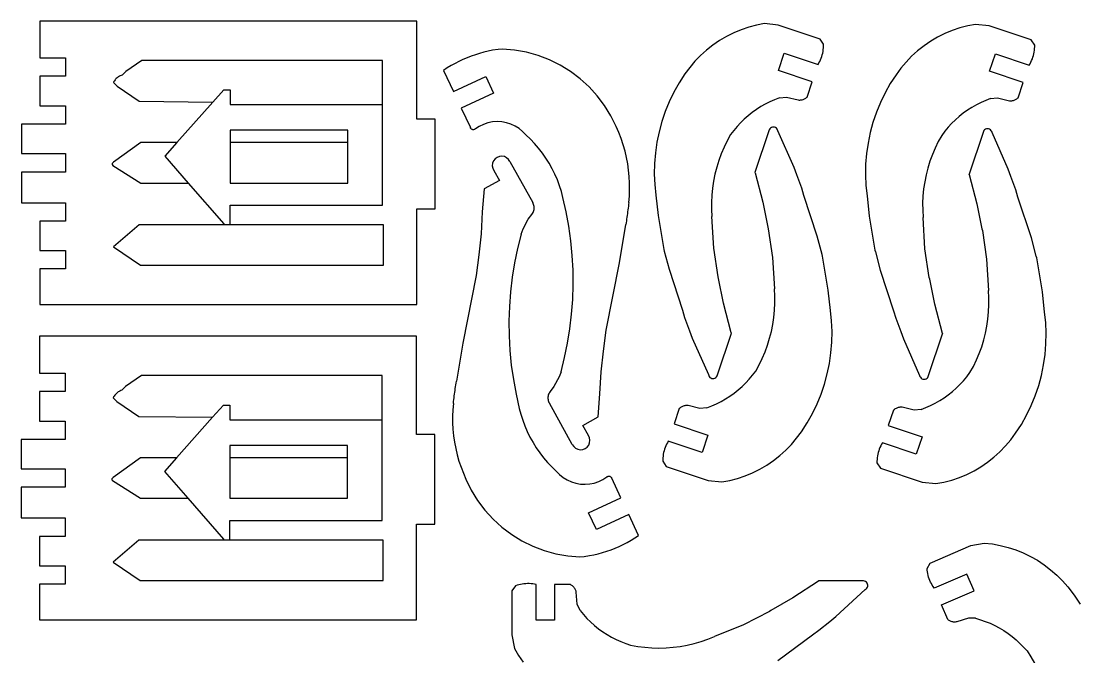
# Model space of a CAD drawing. Extents: x -3998 to 3998, y -3549 to 3549.
# Drawn here: x 1024 to 1882, y 3031 to 3549 of the extents above; entities that cross this region are included whole.
import ezdxf

# ---------------------------------------------------------------- set-up
doc = ezdxf.new("R2010")
doc.units = 0
doc.header["$MEASUREMENT"] = 0
doc.layers.get('0').update_dxf_attribs({"linetype": 'CONTINUOUS'})

msp = doc.modelspace()

# ---------------------------------------------------------------- linework, layer by layer
for p, q in [((1039.36, 3548.82), (1039.36, 3518.82)), ((1346.36, 3548.82), (1039.36, 3548.82)), ((1346.36, 3468.82), (1346.36, 3548.82)), ((1623.2, 3545.46), (1616.85, 3543.78)), ((1629.66, 3546.7), (1623.2, 3545.46)), ((1640.77, 3545.48), (1629.66, 3546.7)), ((1674.89, 3534), (1640.77, 3545.48)), ((1801.63, 3546.1), (1795.18, 3544.86)), ((1812.74, 3544.88), (1801.63, 3546.1)), ((1604.56, 3539.16), (1598.68, 3536.23)), ((1610.63, 3541.68), (1604.56, 3539.16)), ((1616.85, 3543.78), (1610.63, 3541.68)), ((1776.53, 3538.56), (1770.65, 3535.63)), ((1782.6, 3541.08), (1776.53, 3538.56)), ((1788.82, 3543.18), (1782.6, 3541.08)), ((1795.18, 3544.86), (1788.82, 3543.18)), ((1846.86, 3533.4), (1812.74, 3544.88)), ((1587.58, 3529.21), (1582.41, 3525.16)), ((1593.01, 3532.91), (1587.58, 3529.21)), ((1598.68, 3536.23), (1593.01, 3532.91)), ((1677.72, 3529.88), (1674.89, 3534)), ((1677.67, 3527), (1677.73, 3528.44)), ((1677.73, 3528.44), (1677.72, 3529.88)), ((1759.55, 3528.61), (1754.38, 3524.56)), ((1764.98, 3532.31), (1759.55, 3528.61)), ((1770.65, 3535.63), (1764.98, 3532.31)), ((1849.69, 3529.28), (1846.86, 3533.4)), ((1849.7, 3527.84), (1849.69, 3529.28)), ((1390.74, 3520.22), (1387.37, 3518.9)), ((1394.15, 3521.41), (1390.74, 3520.22)), ((1397.61, 3522.49), (1394.15, 3521.41)), ((1401.09, 3523.45), (1397.61, 3522.49)), ((1404.61, 3524.29), (1401.09, 3523.45)), ((1408.16, 3525), (1404.61, 3524.29)), ((1412.57, 3525.65), (1408.16, 3525)), ((1416.11, 3525.93), (1412.57, 3525.65)), ((1425.94, 3525.14), (1416.11, 3525.93)), ((1435.65, 3523.43), (1425.94, 3525.14)), ((1445.16, 3520.81), (1435.65, 3523.43)), ((1454.38, 3517.31), (1445.16, 3520.81)), ((1577.53, 3520.76), (1572.96, 3516.04)), ((1582.41, 3525.16), (1577.53, 3520.76)), ((1640.98, 3508.48), (1645.76, 3522.7)), ((1645.76, 3522.7), (1673.25, 3513.45)), ((1675.82, 3518.59), (1676.3, 3519.95)), ((1676.3, 3519.95), (1676.71, 3521.33)), ((1676.71, 3521.33), (1677.05, 3522.73)), ((1677.05, 3522.73), (1677.33, 3524.14)), ((1677.33, 3524.14), (1677.53, 3525.57)), ((1677.53, 3525.57), (1677.67, 3527)), ((1749.5, 3520.16), (1744.93, 3515.44)), ((1754.38, 3524.56), (1749.5, 3520.16)), ((1812.95, 3507.88), (1817.73, 3522.1)), ((1817.73, 3522.1), (1845.22, 3512.85)), ((1847.79, 3517.99), (1848.27, 3519.35)), ((1848.27, 3519.35), (1848.68, 3520.73)), ((1848.68, 3520.73), (1849.02, 3522.13)), ((1849.02, 3522.13), (1849.3, 3523.54)), ((1849.3, 3523.54), (1849.5, 3524.97)), ((1849.5, 3524.97), (1849.64, 3526.4)), ((1849.64, 3526.4), (1849.7, 3527.84)), ((1039.36, 3518.82), (1060.36, 3518.82)), ((1060.36, 3518.82), (1060.36, 3503.82)), ((1122.36, 3516.82), (1109.36, 3507.82)), ((1318.36, 3516.82), (1122.36, 3516.82)), ((1318.36, 3480.82), (1318.36, 3516.82)), ((1374.39, 3512.51), (1371.29, 3510.64)), ((1377.55, 3514.28), (1374.39, 3512.51)), ((1380.77, 3515.93), (1377.55, 3514.28)), ((1384.04, 3517.48), (1380.77, 3515.93)), ((1387.37, 3518.9), (1384.04, 3517.48)), ((1463.24, 3512.96), (1454.38, 3517.31)), ((1471.64, 3507.8), (1463.24, 3512.96)), ((1568.71, 3511.02), (1564.82, 3505.73)), ((1572.96, 3516.04), (1568.71, 3511.02)), ((1673.25, 3513.45), (1673.98, 3514.68)), ((1673.98, 3514.68), (1674.66, 3515.96)), ((1674.66, 3515.96), (1675.27, 3517.26)), ((1675.27, 3517.26), (1675.82, 3518.59)), ((1744.93, 3515.44), (1740.69, 3510.42)), ((1845.22, 3512.85), (1845.96, 3514.08)), ((1845.96, 3514.08), (1846.63, 3515.36)), ((1846.63, 3515.36), (1847.24, 3516.66)), ((1847.24, 3516.66), (1847.79, 3517.99)), ((1060.36, 3503.82), (1039.36, 3503.82)), ((1039.36, 3503.82), (1039.36, 3479.82)), ((1102.27, 3502.51), (1101.69, 3501.97)), ((1102.88, 3503), (1102.27, 3502.51)), ((1103.53, 3503.45), (1102.88, 3503)), ((1104.2, 3503.86), (1103.53, 3503.45)), ((1104.9, 3504.23), (1104.2, 3503.86)), ((1105.62, 3504.54), (1104.9, 3504.23)), ((1106.36, 3504.82), (1105.62, 3504.54)), ((1109.36, 3507.82), (1106.36, 3504.82)), ((1371.29, 3510.64), (1368.26, 3508.66)), ((1368.26, 3508.66), (1376.33, 3491.43)), ((1376.33, 3491.43), (1402.6, 3503.7)), ((1402.6, 3503.7), (1408.95, 3490.11)), ((1479.53, 3501.87), (1471.64, 3507.8)), ((1564.82, 3505.73), (1560.11, 3498.45)), ((1668.46, 3499.23), (1640.98, 3508.48)), ((1736.79, 3505.13), (1732.08, 3497.86)), ((1740.69, 3510.42), (1736.79, 3505.13)), ((1840.44, 3498.63), (1812.95, 3507.88)), ((1099.74, 3499.51), (1099.36, 3498.82)), ((1099.36, 3498.82), (1102.36, 3495.82)), ((1100.16, 3500.17), (1099.74, 3499.51)), ((1100.63, 3500.8), (1100.16, 3500.17)), ((1101.14, 3501.41), (1100.63, 3500.8)), ((1101.69, 3501.97), (1101.14, 3501.41)), ((1102.36, 3495.82), (1120.26, 3483.62)), ((1486.82, 3495.23), (1479.53, 3501.87)), ((1493.45, 3487.93), (1486.82, 3495.23)), ((1560.11, 3498.45), (1555.86, 3490.91)), ((1664.32, 3486.91), (1668.46, 3499.23)), ((1732.08, 3497.86), (1727.83, 3490.31)), ((1836.29, 3486.31), (1840.44, 3498.63)), ((1180.25, 3482.82), (1189.12, 3492.82)), ((1189.12, 3492.82), (1194.36, 3492.82)), ((1194.36, 3492.82), (1194.36, 3480.82)), ((1408.95, 3490.11), (1382.67, 3477.84)), ((1499.38, 3480.04), (1493.45, 3487.93)), ((1555.86, 3490.91), (1552.08, 3483.11)), ((1641.83, 3486.25), (1637.89, 3484.75)), ((1641.83, 3486.25), (1647.45, 3486.83)), ((1647.45, 3486.83), (1657.14, 3484.52)), ((1661, 3484.91), (1661.61, 3485.14)), ((1661.61, 3485.14), (1662.2, 3485.41)), ((1662.2, 3485.41), (1662.77, 3485.72)), ((1662.77, 3485.72), (1663.31, 3486.08)), ((1663.31, 3486.08), (1663.83, 3486.48)), ((1663.83, 3486.48), (1664.32, 3486.91)), ((1727.83, 3490.31), (1724.06, 3482.51)), ((1813.8, 3485.65), (1809.86, 3484.15)), ((1813.8, 3485.65), (1819.42, 3486.23)), ((1819.42, 3486.23), (1829.11, 3483.93)), ((1834.17, 3484.81), (1834.74, 3485.12)), ((1834.74, 3485.12), (1835.29, 3485.48)), ((1835.29, 3485.48), (1835.8, 3485.88)), ((1835.8, 3485.88), (1836.29, 3486.31)), ((1039.36, 3479.82), (1060.36, 3479.82)), ((1060.36, 3479.82), (1060.36, 3464.82)), ((1120.26, 3483.62), (1180.25, 3482.82)), ((1180.25, 3482.82), (1150.97, 3449.82)), ((1194.36, 3480.82), (1318.36, 3480.82)), ((1318.36, 3398.82), (1318.36, 3480.82)), ((1382.67, 3477.84), (1390.05, 3462)), ((1504.53, 3471.64), (1499.38, 3480.04)), ((1552.08, 3483.11), (1548.8, 3475.1)), ((1623.03, 3476.8), (1619.6, 3474.35)), ((1626.59, 3479.07), (1623.03, 3476.8)), ((1630.26, 3481.15), (1626.59, 3479.07)), ((1634.03, 3483.05), (1630.26, 3481.15)), ((1637.89, 3484.75), (1634.03, 3483.05)), ((1657.14, 3484.52), (1657.79, 3484.47)), ((1657.79, 3484.47), (1658.44, 3484.46)), ((1658.44, 3484.46), (1659.09, 3484.5)), ((1659.09, 3484.5), (1659.74, 3484.59)), ((1659.74, 3484.59), (1660.37, 3484.72)), ((1660.37, 3484.72), (1661, 3484.91)), ((1724.06, 3482.51), (1720.77, 3474.5)), ((1798.56, 3478.47), (1795, 3476.2)), ((1802.23, 3480.55), (1798.56, 3478.47)), ((1806, 3482.45), (1802.23, 3480.55)), ((1809.86, 3484.15), (1806, 3482.45)), ((1829.11, 3483.93), (1829.76, 3483.87)), ((1829.76, 3483.87), (1830.41, 3483.86)), ((1830.41, 3483.86), (1831.06, 3483.9)), ((1831.06, 3483.9), (1831.71, 3483.99)), ((1831.71, 3483.99), (1832.34, 3484.13)), ((1832.34, 3484.13), (1832.97, 3484.31)), ((1832.97, 3484.31), (1833.58, 3484.54)), ((1833.58, 3484.54), (1834.17, 3484.81)), ((1361.36, 3468.82), (1346.36, 3468.82)), ((1361.36, 3395.82), (1361.36, 3468.82)), ((1508.88, 3462.78), (1504.53, 3471.64)), ((1548.8, 3475.1), (1546.01, 3466.89)), ((1613.12, 3468.94), (1610.1, 3465.99)), ((1616.29, 3471.73), (1613.12, 3468.94)), ((1619.6, 3474.35), (1616.29, 3471.73)), ((1720.77, 3474.5), (1717.98, 3466.3)), ((1785.09, 3468.34), (1782.07, 3465.4)), ((1788.26, 3471.13), (1785.09, 3468.34)), ((1791.57, 3473.75), (1788.26, 3471.13)), ((1795, 3476.2), (1791.57, 3473.75)), ((1060.36, 3464.82), (1024.36, 3464.82)), ((1024.36, 3464.82), (1024.36, 3440.82)), ((1194.36, 3459.82), (1194.36, 3449.82)), ((1290.36, 3459.82), (1194.36, 3459.82)), ((1290.36, 3449.82), (1290.36, 3459.82)), ((1390.21, 3461.61), (1390.05, 3462)), ((1390.43, 3461.26), (1390.21, 3461.61)), ((1390.71, 3460.95), (1390.43, 3461.26)), ((1391.03, 3460.69), (1390.71, 3460.95)), ((1391.39, 3460.49), (1391.03, 3460.69)), ((1391.79, 3460.35), (1391.39, 3460.49)), ((1392.2, 3460.27), (1391.79, 3460.35)), ((1392.61, 3460.27), (1392.2, 3460.27)), ((1393.02, 3460.34), (1392.61, 3460.27)), ((1393.42, 3460.48), (1393.02, 3460.34)), ((1393.78, 3460.68), (1393.42, 3460.48)), ((1394.11, 3460.93), (1393.78, 3460.68)), ((1397.3, 3462.99), (1394.11, 3460.93)), ((1400.72, 3464.64), (1397.3, 3462.99)), ((1404.33, 3465.85), (1400.72, 3464.64)), ((1408.05, 3466.59), (1404.33, 3465.85)), ((1411.84, 3466.87), (1408.05, 3466.59)), ((1415.64, 3466.67), (1411.84, 3466.87)), ((1419.37, 3466), (1415.64, 3466.67)), ((1423, 3464.86), (1419.37, 3466)), ((1426.46, 3463.29), (1423, 3464.86)), ((1429.69, 3461.29), (1426.46, 3463.29)), ((1432.65, 3458.91), (1429.69, 3461.29)), ((1511, 3457.94), (1508.88, 3462.78)), ((1546.01, 3466.89), (1543.73, 3458.54)), ((1604.53, 3459.66), (1602, 3456.29)), ((1607.24, 3462.9), (1604.53, 3459.66)), ((1610.1, 3465.99), (1607.24, 3462.9)), ((1633.18, 3459.34), (1621.77, 3425.46)), ((1633.43, 3460.17), (1633.18, 3459.34)), ((1633.88, 3460.92), (1633.43, 3460.17)), ((1634.48, 3461.54), (1633.88, 3460.92)), ((1635.21, 3462.01), (1634.48, 3461.54)), ((1636.03, 3462.3), (1635.21, 3462.01)), ((1636.89, 3462.39), (1636.03, 3462.3)), ((1637.76, 3462.27), (1636.89, 3462.39)), ((1638.57, 3461.96), (1637.76, 3462.27)), ((1639.29, 3461.48), (1638.57, 3461.96)), ((1639.87, 3460.83), (1639.29, 3461.48)), ((1640.29, 3460.07), (1639.87, 3460.83)), ((1640.53, 3459.24), (1640.29, 3460.07)), ((1653.72, 3429.47), (1640.53, 3459.24)), ((1717.98, 3466.3), (1715.7, 3457.94)), ((1779.21, 3462.3), (1776.5, 3459.06)), ((1782.07, 3465.4), (1779.21, 3462.3)), ((1808.33, 3459.58), (1807.88, 3458.83)), ((1808.93, 3460.2), (1808.33, 3459.58)), ((1809.66, 3460.67), (1808.93, 3460.2)), ((1810.48, 3460.96), (1809.66, 3460.67)), ((1811.34, 3461.05), (1810.48, 3460.96)), ((1812.21, 3460.93), (1811.34, 3461.05)), ((1813.02, 3460.63), (1812.21, 3460.93)), ((1813.74, 3460.14), (1813.02, 3460.63)), ((1814.32, 3459.5), (1813.74, 3460.14)), ((1814.74, 3458.74), (1814.32, 3459.5)), ((1435.29, 3456.17), (1432.65, 3458.91)), ((1438.93, 3452.71), (1435.29, 3456.17)), ((1442.39, 3449.07), (1438.93, 3452.71)), ((1512.91, 3453), (1511, 3457.94)), ((1514.58, 3447.99), (1512.91, 3453)), ((1543.73, 3458.54), (1541.98, 3450.05)), ((1599.2, 3451.2), (1596.67, 3445.98)), ((1602, 3456.29), (1599.2, 3451.2)), ((1715.7, 3457.94), (1713.95, 3449.45)), ((1773.97, 3455.69), (1771.18, 3450.6)), ((1776.5, 3459.06), (1773.97, 3455.69)), ((1807.63, 3458), (1796.22, 3424.12)), ((1807.88, 3458.83), (1807.63, 3458)), ((1814.98, 3457.9), (1814.74, 3458.74)), ((1828.17, 3428.14), (1814.98, 3457.9)), ((1121.7, 3449.82), (1099.36, 3433.82)), ((1150.97, 3449.82), (1121.7, 3449.82)), ((1150.97, 3449.82), (1141.18, 3438.78)), ((1194.36, 3449.82), (1194.36, 3416.82)), ((1290.36, 3449.82), (1194.36, 3449.82)), ((1290.36, 3416.82), (1290.36, 3449.82)), ((1445.66, 3445.25), (1442.39, 3449.07)), ((1448.74, 3441.28), (1445.66, 3445.25)), ((1516.03, 3442.9), (1514.58, 3447.99)), ((1517.25, 3437.75), (1516.03, 3442.9)), ((1541.98, 3450.05), (1540.75, 3441.48)), ((1596.67, 3445.98), (1594.41, 3440.64)), ((1713.95, 3449.45), (1712.72, 3440.88)), ((1768.65, 3445.38), (1766.38, 3440.04)), ((1771.18, 3450.6), (1768.65, 3445.38)), ((1024.36, 3440.82), (1060.36, 3440.82)), ((1060.36, 3440.82), (1060.36, 3425.82)), ((1099.36, 3433.82), (1098.36, 3432.82)), ((1141.18, 3438.78), (1160.27, 3416.82)), ((1408.88, 3434.92), (1408.12, 3433.02)), ((1410.13, 3436.55), (1408.88, 3434.92)), ((1411.77, 3437.78), (1410.13, 3436.55)), ((1413.68, 3438.52), (1411.77, 3437.78)), ((1415.72, 3438.72), (1413.68, 3438.52)), ((1417.74, 3438.36), (1415.72, 3438.72)), ((1419.58, 3437.47), (1417.74, 3438.36)), ((1421.12, 3436.12), (1419.58, 3437.47)), ((1422.24, 3434.4), (1421.12, 3436.12)), ((1422.24, 3434.4), (1440.84, 3400.9)), ((1451.61, 3437.16), (1448.74, 3441.28)), ((1454.27, 3432.9), (1451.61, 3437.16)), ((1518.23, 3432.56), (1517.25, 3437.75)), ((1540.75, 3441.48), (1540.05, 3432.84)), ((1592.42, 3435.19), (1590.71, 3429.65)), ((1594.41, 3440.64), (1592.42, 3435.19)), ((1712.72, 3440.88), (1712.02, 3432.24)), ((1764.4, 3434.6), (1762.69, 3429.05)), ((1766.38, 3440.04), (1764.4, 3434.6)), ((1024.36, 3425.82), (1024.36, 3400.82)), ((1060.36, 3425.82), (1024.36, 3425.82)), ((1098.36, 3432.82), (1098.36, 3431.82)), ((1098.36, 3431.82), (1098.81, 3431.23)), ((1098.81, 3431.23), (1121.7, 3416.82)), ((1408.12, 3433.02), (1407.89, 3430.98)), ((1407.89, 3430.98), (1408.23, 3428.96)), ((1408.23, 3428.96), (1409.09, 3427.1)), ((1409.09, 3427.1), (1413.67, 3418.94)), ((1456.71, 3428.51), (1454.27, 3432.9)), ((1458.93, 3424), (1456.71, 3428.51)), ((1518.97, 3427.32), (1518.23, 3432.56)), ((1519.48, 3422.06), (1518.97, 3427.32)), ((1540.05, 3432.84), (1539.89, 3424.18)), ((1590.71, 3429.65), (1589.29, 3424.03)), ((1621.98, 3425.18), (1621.77, 3425.46)), ((1621.98, 3425.18), (1628.22, 3401.13)), ((1655.92, 3423.46), (1653.72, 3429.47)), ((1712.02, 3432.24), (1711.86, 3423.58)), ((1762.69, 3429.05), (1761.26, 3423.43)), ((1830.37, 3422.12), (1828.17, 3428.14)), ((1121.7, 3416.82), (1160.27, 3416.82)), ((1160.27, 3416.82), (1189.12, 3383.64)), ((1194.36, 3416.82), (1290.36, 3416.82)), ((1413.67, 3418.94), (1401.24, 3411.98)), ((1460.92, 3419.38), (1458.93, 3424)), ((1462.67, 3414.67), (1460.92, 3419.38)), ((1519.75, 3416.78), (1519.48, 3422.06)), ((1519.77, 3411.49), (1519.75, 3416.78)), ((1539.89, 3424.18), (1540.26, 3415.52)), ((1588.15, 3418.34), (1587.3, 3412.6)), ((1589.29, 3424.03), (1588.15, 3418.34)), ((1659.91, 3412.73), (1655.92, 3423.46)), ((1711.86, 3423.58), (1712.23, 3414.93)), ((1760.12, 3417.74), (1759.27, 3412.01)), ((1761.26, 3423.43), (1760.12, 3417.74)), ((1796.43, 3423.84), (1796.22, 3424.12)), ((1796.43, 3423.84), (1802.67, 3399.79)), ((1834.36, 3411.39), (1830.37, 3422.12)), ((1401.24, 3411.98), (1399.71, 3393.29)), ((1464.19, 3409.88), (1462.67, 3414.67)), ((1465.46, 3405.02), (1464.19, 3409.88)), ((1519.56, 3406.2), (1519.77, 3411.49)), ((1540.26, 3415.52), (1541.17, 3406.91)), ((1587.3, 3412.6), (1586.74, 3406.83)), ((1661.66, 3406.65), (1659.91, 3412.73)), ((1712.23, 3414.93), (1713.14, 3406.31)), ((1759.27, 3412.01), (1758.71, 3406.23)), ((1836.11, 3405.31), (1834.36, 3411.39)), ((1024.36, 3400.82), (1060.36, 3400.82)), ((1060.36, 3400.82), (1060.36, 3385.82)), ((1441.26, 3400.16), (1440.84, 3400.9)), ((1441.6, 3399.37), (1441.26, 3400.16)), ((1441.86, 3398.56), (1441.6, 3399.37)), ((1468.12, 3393.36), (1465.46, 3405.02)), ((1518.93, 3399.43), (1518.74, 3397.93)), ((1519.11, 3400.93), (1518.93, 3399.43)), ((1519.11, 3400.93), (1519.56, 3406.2)), ((1541.17, 3406.91), (1543.02, 3390.46)), ((1586.74, 3406.83), (1586.48, 3401.04)), ((1586.48, 3401.04), (1586.51, 3395.24)), ((1628.22, 3401.13), (1632.3, 3380.87)), ((1672.63, 3373.42), (1661.66, 3406.65)), ((1713.14, 3406.31), (1714.99, 3389.86)), ((1758.71, 3406.23), (1758.45, 3400.44)), ((1758.45, 3400.44), (1758.48, 3394.64)), ((1802.67, 3399.79), (1806.75, 3379.53)), ((1847.08, 3372.08), (1836.11, 3405.31)), ((1194.36, 3398.82), (1318.36, 3398.82)), ((1194.36, 3382.82), (1194.36, 3398.82)), ((1346.36, 3317.82), (1346.36, 3395.82)), ((1346.36, 3395.82), (1361.36, 3395.82)), ((1399.71, 3393.29), (1398.77, 3375.34)), ((1437.24, 3387.32), (1440.24, 3391.32)), ((1440.24, 3391.32), (1440.75, 3392)), ((1440.75, 3392), (1441.19, 3392.74)), ((1441.19, 3392.74), (1441.55, 3393.52)), ((1441.55, 3393.52), (1441.82, 3394.33)), ((1441.82, 3394.33), (1442.01, 3395.16)), ((1442.03, 3397.72), (1441.86, 3398.56)), ((1442.01, 3395.16), (1442.11, 3396.01)), ((1442.11, 3396.87), (1442.03, 3397.72)), ((1442.11, 3396.01), (1442.11, 3396.87)), ((1470.27, 3381.59), (1468.12, 3393.36)), ((1517.96, 3391.94), (1517.76, 3390.45)), ((1518.17, 3393.44), (1517.96, 3391.94)), ((1518.36, 3394.94), (1518.17, 3393.44)), ((1518.56, 3396.44), (1518.36, 3394.94)), ((1518.74, 3397.93), (1518.56, 3396.44)), ((1586.51, 3395.24), (1586.83, 3389.44)), ((1758.48, 3394.64), (1758.8, 3388.85)), ((1060.36, 3385.82), (1039.36, 3385.82)), ((1039.36, 3385.82), (1039.36, 3361.82)), ((1120.36, 3382.82), (1099.36, 3364.82)), ((1189.36, 3382.82), (1120.36, 3382.82)), ((1189.12, 3383.64), (1189.36, 3382.82)), ((1194.36, 3382.82), (1189.36, 3382.82)), ((1319.36, 3382.82), (1194.36, 3382.82)), ((1319.36, 3349.82), (1319.36, 3382.82)), ((1433.04, 3379.42), (1437.24, 3387.32)), ((1511.46, 3351.85), (1516.65, 3382.97)), ((1516.88, 3384.47), (1516.65, 3382.97)), ((1517.11, 3385.96), (1516.88, 3384.47)), ((1517.33, 3387.45), (1517.11, 3385.96)), ((1517.54, 3388.95), (1517.33, 3387.45)), ((1517.76, 3390.45), (1517.54, 3388.95)), ((1543.02, 3390.46), (1547.59, 3362.65)), ((1588.38, 3363.8), (1586.83, 3389.44)), ((1714.99, 3389.86), (1719.56, 3362.05)), ((1760.36, 3363.2), (1758.8, 3388.85)), ((1398.77, 3375.34), (1396.82, 3358.38)), ((1431.44, 3375.22), (1428.53, 3363.62)), ((1431.44, 3375.22), (1433.04, 3379.42)), ((1471.93, 3369.74), (1470.27, 3381.59)), ((1632.3, 3380.87), (1632.71, 3379.57)), ((1632.71, 3379.57), (1636.12, 3356.16)), ((1676.51, 3358.61), (1672.63, 3373.42)), ((1806.75, 3379.53), (1807.16, 3378.23)), ((1807.16, 3378.23), (1810.57, 3354.82)), ((1099.36, 3364.82), (1121.36, 3349.82)), ((1473.07, 3357.84), (1471.93, 3369.74)), ((1850.96, 3357.27), (1847.08, 3372.08)), ((1039.36, 3361.82), (1060.36, 3361.82)), ((1060.36, 3361.82), (1060.36, 3346.82)), ((1396.82, 3358.38), (1394.81, 3341.37)), ((1428.53, 3363.62), (1426.11, 3351.9)), ((1473.71, 3345.89), (1473.07, 3357.84)), ((1547.59, 3362.65), (1548, 3361.35)), ((1548, 3361.35), (1551.87, 3346.54)), ((1591.8, 3340.39), (1588.38, 3363.8)), ((1676.92, 3357.31), (1676.51, 3358.61)), ((1681.49, 3329.5), (1676.92, 3357.31)), ((1719.56, 3362.05), (1719.97, 3360.75)), ((1719.97, 3360.75), (1723.84, 3345.94)), ((1763.77, 3339.79), (1760.36, 3363.2)), ((1851.37, 3355.97), (1850.96, 3357.27)), ((1121.36, 3349.82), (1319.36, 3349.82)), ((1426.11, 3351.9), (1424.2, 3340.09)), ((1500.54, 3296.88), (1511.46, 3351.85)), ((1636.12, 3356.16), (1637.67, 3330.51)), ((1810.57, 3354.82), (1812.12, 3329.17)), ((1855.94, 3328.16), (1851.37, 3355.97)), ((1039.36, 3346.82), (1039.36, 3317.82)), ((1060.36, 3346.82), (1039.36, 3346.82)), ((1394.81, 3341.37), (1383.89, 3286.41)), ((1424.2, 3340.09), (1422.8, 3328.21)), ((1473.83, 3333.93), (1473.71, 3345.89)), ((1551.87, 3346.54), (1562.85, 3313.31)), ((1592.2, 3339.09), (1591.8, 3340.39)), ((1596.28, 3318.83), (1592.2, 3339.09)), ((1723.84, 3345.94), (1734.82, 3312.71)), ((1764.17, 3338.49), (1763.77, 3339.79)), ((1473.45, 3321.97), (1473.83, 3333.93)), ((1638, 3324.72), (1637.67, 3330.51)), ((1768.25, 3318.23), (1764.17, 3338.49)), ((1422.8, 3328.21), (1421.9, 3316.28)), ((1472.55, 3310.04), (1473.45, 3321.97)), ((1638.03, 3318.92), (1638, 3324.72)), ((1683.34, 3313.05), (1681.49, 3329.5)), ((1812.45, 3323.38), (1812.12, 3329.17)), ((1812.48, 3317.58), (1812.45, 3323.38)), ((1857.79, 3311.71), (1855.94, 3328.16)), ((1039.36, 3317.82), (1346.36, 3317.82)), ((1421.9, 3316.28), (1421.52, 3304.33)), ((1602.53, 3294.78), (1596.28, 3318.83)), ((1637.76, 3313.13), (1638.03, 3318.92)), ((1774.5, 3294.18), (1768.25, 3318.23)), ((1812.21, 3311.79), (1812.48, 3317.58)), ((1471.14, 3298.16), (1472.55, 3310.04)), ((1562.85, 3313.31), (1564.6, 3307.23)), ((1564.6, 3307.23), (1568.58, 3296.5)), ((1636.36, 3301.62), (1637.21, 3307.35)), ((1637.21, 3307.35), (1637.76, 3313.13)), ((1684.24, 3304.43), (1683.34, 3313.05)), ((1734.82, 3312.71), (1736.57, 3306.63)), ((1736.57, 3306.63), (1740.56, 3295.9)), ((1810.81, 3300.28), (1811.66, 3306.02)), ((1811.66, 3306.02), (1812.21, 3311.79)), ((1858.69, 3303.09), (1857.79, 3311.71)), ((1421.52, 3304.33), (1421.64, 3292.36)), ((1469.23, 3286.35), (1471.14, 3298.16)), ((1498.53, 3279.87), (1500.54, 3296.88)), ((1568.58, 3296.5), (1570.78, 3290.48)), ((1635.22, 3295.93), (1636.36, 3301.62)), ((1684.62, 3295.78), (1684.24, 3304.43)), ((1809.67, 3294.59), (1810.81, 3300.28)), ((1859.07, 3294.44), (1858.69, 3303.09)), ((1346.11, 3291.93), (1039.11, 3291.93)), ((1039.11, 3291.93), (1039.11, 3261.93)), ((1346.11, 3211.93), (1346.11, 3291.93)), ((1421.64, 3292.36), (1422.28, 3280.42)), ((1570.78, 3290.48), (1583.98, 3260.72)), ((1591.33, 3260.62), (1602.73, 3294.5)), ((1602.53, 3294.78), (1602.73, 3294.5)), ((1632.08, 3284.76), (1633.79, 3290.31)), ((1633.79, 3290.31), (1635.22, 3295.93)), ((1684.45, 3287.12), (1684.62, 3295.78)), ((1740.56, 3295.9), (1742.75, 3289.88)), ((1742.75, 3289.88), (1755.95, 3260.12)), ((1763.3, 3260.02), (1774.7, 3293.9)), ((1774.5, 3294.18), (1774.7, 3293.9)), ((1806.53, 3283.43), (1808.24, 3288.97)), ((1808.24, 3288.97), (1809.67, 3294.59)), ((1858.9, 3285.78), (1859.07, 3294.44)), ((1383.89, 3286.41), (1378.7, 3255.28)), ((1422.28, 3280.42), (1423.42, 3268.51)), ((1466.82, 3274.64), (1469.23, 3286.35)), ((1496.58, 3262.91), (1498.53, 3279.87)), ((1627.83, 3273.97), (1630.09, 3279.32)), ((1630.09, 3279.32), (1632.08, 3284.76)), ((1683.76, 3278.48), (1684.45, 3287.12)), ((1804.54, 3277.98), (1806.53, 3283.43)), ((1858.21, 3277.14), (1858.9, 3285.78)), ((1463.91, 3263.03), (1466.82, 3274.64)), ((1625.3, 3268.76), (1627.83, 3273.97)), ((1682.53, 3269.91), (1683.76, 3278.48)), ((1799.75, 3267.42), (1802.28, 3272.64)), ((1802.28, 3272.64), (1804.54, 3277.98)), ((1856.98, 3268.57), (1858.21, 3277.14)), ((1039.11, 3261.93), (1060.11, 3261.93)), ((1060.11, 3261.93), (1060.11, 3246.93)), ((1423.42, 3268.51), (1425.07, 3256.66)), ((1463.91, 3263.03), (1462.31, 3258.83)), ((1495.64, 3244.96), (1496.58, 3262.91)), ((1619.97, 3260.3), (1622.51, 3263.67)), ((1622.51, 3263.67), (1625.3, 3268.76)), ((1680.77, 3261.42), (1682.53, 3269.91)), ((1794.42, 3258.96), (1796.96, 3262.33)), ((1796.96, 3262.33), (1799.75, 3267.42)), ((1855.22, 3260.08), (1856.98, 3268.57)), ((1122.11, 3259.93), (1109.11, 3250.93)), ((1318.11, 3259.93), (1122.11, 3259.93)), ((1318.11, 3223.93), (1318.11, 3259.93)), ((1378.24, 3252.29), (1378.47, 3253.79)), ((1378.47, 3253.79), (1378.7, 3255.28)), ((1425.07, 3256.66), (1427.23, 3244.89)), ((1462.31, 3258.83), (1458.11, 3250.93)), ((1583.98, 3260.72), (1584.21, 3259.88)), ((1584.21, 3259.88), (1584.63, 3259.12)), ((1584.63, 3259.12), (1585.22, 3258.48)), ((1585.22, 3258.48), (1585.94, 3257.99)), ((1585.94, 3257.99), (1586.75, 3257.69)), ((1586.75, 3257.69), (1587.61, 3257.57)), ((1587.61, 3257.57), (1588.47, 3257.66)), ((1588.47, 3257.66), (1589.29, 3257.95)), ((1589.29, 3257.95), (1590.03, 3258.42)), ((1590.03, 3258.42), (1590.63, 3259.04)), ((1590.63, 3259.04), (1591.07, 3259.79)), ((1591.07, 3259.79), (1591.33, 3260.62)), ((1611.38, 3251.02), (1614.4, 3253.96)), ((1614.4, 3253.96), (1617.27, 3257.06)), ((1617.27, 3257.06), (1619.97, 3260.3)), ((1678.5, 3253.06), (1680.77, 3261.42)), ((1755.95, 3260.12), (1756.18, 3259.29)), ((1756.18, 3259.29), (1756.6, 3258.53)), ((1756.6, 3258.53), (1757.19, 3257.88)), ((1757.19, 3257.88), (1757.91, 3257.4)), ((1757.91, 3257.4), (1758.72, 3257.09)), ((1758.72, 3257.09), (1759.58, 3256.97)), ((1759.58, 3256.97), (1760.45, 3257.06)), ((1760.45, 3257.06), (1761.27, 3257.35)), ((1761.27, 3257.35), (1762, 3257.82)), ((1762, 3257.82), (1762.6, 3258.44)), ((1762.6, 3258.44), (1763.04, 3259.19)), ((1763.04, 3259.19), (1763.3, 3260.02)), ((1788.85, 3252.62), (1791.72, 3255.72)), ((1791.72, 3255.72), (1794.42, 3258.96)), ((1852.95, 3251.73), (1855.22, 3260.08)), ((1060.11, 3246.93), (1039.11, 3246.93)), ((1039.11, 3246.93), (1039.11, 3222.93)), ((1101.43, 3245.09), (1100.89, 3244.52)), ((1102.02, 3245.62), (1101.43, 3245.09)), ((1102.63, 3246.12), (1102.02, 3245.62)), ((1103.28, 3246.57), (1102.63, 3246.12)), ((1103.95, 3246.98), (1103.28, 3246.57)), ((1104.65, 3247.34), (1103.95, 3246.98)), ((1105.37, 3247.66), (1104.65, 3247.34)), ((1106.11, 3247.93), (1105.37, 3247.66)), ((1109.11, 3250.93), (1106.11, 3247.93)), ((1376.98, 3243.32), (1377.18, 3244.81)), ((1377.18, 3244.81), (1377.38, 3246.31)), ((1377.38, 3246.31), (1377.59, 3247.81)), ((1377.59, 3247.81), (1377.8, 3249.3)), ((1377.8, 3249.3), (1378.02, 3250.8)), ((1378.02, 3250.8), (1378.24, 3252.29)), ((1427.23, 3244.89), (1429.89, 3233.23)), ((1453.8, 3244.74), (1453.53, 3243.93)), ((1454.16, 3245.51), (1453.8, 3244.74)), ((1454.6, 3246.25), (1454.16, 3245.51)), ((1455.11, 3246.93), (1454.6, 3246.25)), ((1458.11, 3250.93), (1455.11, 3246.93)), ((1494.11, 3226.27), (1495.64, 3244.96)), ((1601.47, 3243.16), (1604.91, 3245.61)), ((1604.91, 3245.61), (1608.21, 3248.23)), ((1608.21, 3248.23), (1611.38, 3251.02)), ((1672.42, 3236.85), (1675.71, 3244.86)), ((1675.71, 3244.86), (1678.5, 3253.06)), ((1779.36, 3244.27), (1782.66, 3246.89)), ((1782.66, 3246.89), (1785.83, 3249.68)), ((1785.83, 3249.68), (1788.85, 3252.62)), ((1850.16, 3243.52), (1852.95, 3251.73)), ((1099.49, 3242.62), (1099.11, 3241.93)), ((1099.11, 3241.93), (1102.11, 3238.93)), ((1099.91, 3243.29), (1099.49, 3242.62)), ((1100.38, 3243.92), (1099.91, 3243.29)), ((1100.89, 3244.52), (1100.38, 3243.92)), ((1102.11, 3238.93), (1120.01, 3226.73)), ((1376.24, 3237.32), (1375.79, 3232.05)), ((1376.24, 3237.32), (1376.42, 3238.82)), ((1376.42, 3238.82), (1376.6, 3240.32)), ((1376.6, 3240.32), (1376.79, 3241.82)), ((1376.79, 3241.82), (1376.98, 3243.32)), ((1453.24, 3242.24), (1453.23, 3241.39)), ((1453.23, 3241.39), (1453.31, 3240.53)), ((1453.34, 3243.09), (1453.24, 3242.24)), ((1453.31, 3240.53), (1453.49, 3239.7)), ((1453.53, 3243.93), (1453.34, 3243.09)), ((1453.49, 3239.7), (1453.74, 3238.88)), ((1453.74, 3238.88), (1454.08, 3238.1)), ((1454.08, 3238.1), (1454.51, 3237.35)), ((1473.11, 3203.85), (1454.51, 3237.35)), ((1586.62, 3235.21), (1590.48, 3236.91)), ((1590.48, 3236.91), (1594.25, 3238.81)), ((1594.25, 3238.81), (1597.92, 3240.89)), ((1597.92, 3240.89), (1601.47, 3243.16)), ((1668.64, 3229.05), (1672.42, 3236.85)), ((1764.93, 3235.57), (1768.7, 3237.47)), ((1768.7, 3237.47), (1772.37, 3239.55)), ((1772.37, 3239.55), (1775.92, 3241.82)), ((1775.92, 3241.82), (1779.36, 3244.27)), ((1846.87, 3235.51), (1850.16, 3243.52)), ((1179.99, 3225.93), (1188.87, 3235.94)), ((1188.87, 3235.94), (1194.11, 3235.94)), ((1194.11, 3235.94), (1194.11, 3223.93)), ((1375.79, 3232.05), (1375.57, 3226.77)), ((1429.89, 3233.23), (1431.16, 3228.37)), ((1431.16, 3228.37), (1432.67, 3223.58)), ((1560.19, 3233.05), (1556.04, 3220.73)), ((1560.67, 3233.48), (1560.19, 3233.05)), ((1561.19, 3233.88), (1560.67, 3233.48)), ((1561.74, 3234.23), (1561.19, 3233.88)), ((1562.31, 3234.55), (1561.74, 3234.23)), ((1562.9, 3234.82), (1562.31, 3234.55)), ((1563.51, 3235.05), (1562.9, 3234.82)), ((1564.13, 3235.23), (1563.51, 3235.05)), ((1564.77, 3235.37), (1564.13, 3235.23)), ((1565.41, 3235.46), (1564.77, 3235.37)), ((1566.06, 3235.5), (1565.41, 3235.46)), ((1566.71, 3235.49), (1566.06, 3235.5)), ((1567.36, 3235.43), (1566.71, 3235.49)), ((1577.05, 3233.13), (1567.36, 3235.43)), ((1582.67, 3233.71), (1577.05, 3233.13)), ((1582.67, 3233.71), (1586.62, 3235.21)), ((1664.39, 3221.5), (1668.64, 3229.05)), ((1734.64, 3231.71), (1730.49, 3219.39)), ((1735.12, 3232.14), (1734.64, 3231.71)), ((1735.64, 3232.54), (1735.12, 3232.14)), ((1736.19, 3232.9), (1735.64, 3232.54)), ((1736.76, 3233.21), (1736.19, 3232.9)), ((1737.35, 3233.48), (1736.76, 3233.21)), ((1737.96, 3233.71), (1737.35, 3233.48)), ((1738.58, 3233.89), (1737.96, 3233.71)), ((1739.22, 3234.03), (1738.58, 3233.89)), ((1739.86, 3234.12), (1739.22, 3234.03)), ((1740.51, 3234.16), (1739.86, 3234.12)), ((1741.17, 3234.15), (1740.51, 3234.16)), ((1741.81, 3234.1), (1741.17, 3234.15)), ((1751.5, 3231.79), (1741.81, 3234.1)), ((1757.12, 3232.37), (1751.5, 3231.79)), ((1757.12, 3232.37), (1761.07, 3233.87)), ((1761.07, 3233.87), (1764.93, 3235.57)), ((1838.84, 3220.16), (1843.09, 3227.71)), ((1843.09, 3227.71), (1846.87, 3235.51)), ((1039.11, 3222.93), (1060.11, 3222.93)), ((1060.11, 3222.93), (1060.11, 3207.93)), ((1120.01, 3226.73), (1179.99, 3225.93)), ((1179.99, 3225.93), (1150.72, 3192.93)), ((1194.11, 3223.93), (1318.11, 3223.93)), ((1318.11, 3141.93), (1318.11, 3223.93)), ((1375.57, 3226.77), (1375.6, 3221.48)), ((1375.6, 3221.48), (1375.87, 3216.2)), ((1432.67, 3223.58), (1434.43, 3218.87)), ((1481.68, 3219.31), (1494.11, 3226.27)), ((1486.25, 3211.15), (1481.68, 3219.31)), ((1556.04, 3220.73), (1583.53, 3211.48)), ((1659.68, 3214.23), (1664.39, 3221.5)), ((1730.49, 3219.39), (1757.98, 3210.14)), ((1834.13, 3212.89), (1838.84, 3220.16)), ((1361.11, 3211.93), (1346.11, 3211.93)), ((1361.11, 3138.93), (1361.11, 3211.93)), ((1375.87, 3216.2), (1376.37, 3210.93)), ((1376.37, 3210.93), (1377.12, 3205.7)), ((1434.43, 3218.87), (1436.42, 3214.26)), ((1436.42, 3214.26), (1438.63, 3209.75)), ((1487.12, 3209.29), (1486.25, 3211.15)), ((1583.53, 3211.48), (1578.74, 3197.26)), ((1655.79, 3208.94), (1659.68, 3214.23)), ((1830.24, 3207.6), (1834.13, 3212.89)), ((1024.11, 3207.93), (1024.11, 3183.93)), ((1060.11, 3207.93), (1024.11, 3207.93)), ((1290.11, 3202.93), (1194.11, 3202.93)), ((1194.11, 3202.93), (1194.11, 3192.93)), ((1290.11, 3192.93), (1290.11, 3202.93)), ((1377.12, 3205.7), (1378.1, 3200.5)), ((1438.63, 3209.75), (1441.08, 3205.36)), ((1441.08, 3205.36), (1443.74, 3201.09)), ((1473.11, 3203.85), (1474.23, 3202.13)), ((1474.23, 3202.13), (1475.76, 3200.78)), ((1485.22, 3201.71), (1486.47, 3203.33)), ((1486.47, 3203.33), (1487.23, 3205.23)), ((1487.45, 3207.27), (1487.12, 3209.29)), ((1487.23, 3205.23), (1487.45, 3207.27)), ((1549.24, 3202.7), (1548.69, 3201.37)), ((1549.85, 3204), (1549.24, 3202.7)), ((1550.52, 3205.27), (1549.85, 3204)), ((1551.26, 3206.51), (1550.52, 3205.27)), ((1578.74, 3197.26), (1551.26, 3206.51)), ((1646.98, 3199.2), (1651.55, 3203.92)), ((1651.55, 3203.92), (1655.79, 3208.94)), ((1724.3, 3202.66), (1723.69, 3201.36)), ((1724.97, 3203.94), (1724.3, 3202.66)), ((1725.71, 3205.17), (1724.97, 3203.94)), ((1753.19, 3195.92), (1725.71, 3205.17)), ((1757.98, 3210.14), (1753.19, 3195.92)), ((1821.43, 3197.86), (1826, 3202.58)), ((1826, 3202.58), (1830.24, 3207.6)), ((1378.1, 3200.5), (1379.31, 3195.35)), ((1379.31, 3195.35), (1380.76, 3190.27)), ((1443.74, 3201.09), (1446.61, 3196.97)), ((1446.61, 3196.97), (1449.69, 3193)), ((1475.76, 3200.78), (1477.61, 3199.89)), ((1477.61, 3199.89), (1479.63, 3199.54)), ((1479.63, 3199.54), (1481.67, 3199.74)), ((1481.67, 3199.74), (1483.58, 3200.48)), ((1483.58, 3200.48), (1485.22, 3201.71)), ((1546.97, 3194.39), (1546.84, 3192.96)), ((1547.18, 3195.82), (1546.97, 3194.39)), ((1547.45, 3197.23), (1547.18, 3195.82)), ((1547.8, 3198.63), (1547.45, 3197.23)), ((1548.21, 3200.01), (1547.8, 3198.63)), ((1548.69, 3201.37), (1548.21, 3200.01)), ((1636.93, 3190.75), (1642.1, 3194.8)), ((1642.1, 3194.8), (1646.98, 3199.2)), ((1721.63, 3194.48), (1721.42, 3193.05)), ((1721.9, 3195.89), (1721.63, 3194.48)), ((1722.25, 3197.29), (1721.9, 3195.89)), ((1722.66, 3198.67), (1722.25, 3197.29)), ((1723.14, 3200.03), (1722.66, 3198.67)), ((1723.69, 3201.36), (1723.14, 3200.03)), ((1811.38, 3189.41), (1816.55, 3193.46)), ((1816.55, 3193.46), (1821.43, 3197.86)), ((1121.45, 3192.93), (1099.11, 3176.93)), ((1150.72, 3192.93), (1121.45, 3192.93)), ((1150.72, 3192.93), (1140.93, 3181.89)), ((1290.11, 3192.93), (1194.11, 3192.93)), ((1194.11, 3192.93), (1194.11, 3159.93)), ((1290.11, 3159.93), (1290.11, 3192.93)), ((1380.76, 3190.27), (1382.44, 3185.25)), ((1382.44, 3185.25), (1384.34, 3180.32)), ((1449.69, 3193), (1452.96, 3189.19)), ((1452.96, 3189.19), (1456.42, 3185.54)), ((1456.42, 3185.54), (1460.06, 3182.08)), ((1546.84, 3192.96), (1546.77, 3191.52)), ((1546.77, 3191.52), (1546.78, 3190.08)), ((1546.78, 3190.08), (1549.62, 3185.96)), ((1549.62, 3185.96), (1583.74, 3174.48)), ((1625.83, 3183.73), (1631.5, 3187.05)), ((1631.5, 3187.05), (1636.93, 3190.75)), ((1721.29, 3191.62), (1721.22, 3190.18)), ((1721.22, 3190.18), (1721.23, 3188.74)), ((1721.23, 3188.74), (1724.07, 3184.62)), ((1721.42, 3193.05), (1721.29, 3191.62)), ((1724.07, 3184.62), (1758.19, 3173.14)), ((1800.28, 3182.39), (1805.95, 3185.71)), ((1805.95, 3185.71), (1811.38, 3189.41)), ((1024.11, 3183.93), (1060.11, 3183.93)), ((1060.11, 3183.93), (1060.11, 3168.93)), ((1099.11, 3176.93), (1098.11, 3175.93)), ((1140.93, 3181.89), (1160.02, 3159.93)), ((1384.34, 3180.32), (1386.47, 3175.47)), ((1460.06, 3182.08), (1462.7, 3179.35)), ((1462.7, 3179.35), (1465.66, 3176.96)), ((1465.66, 3176.96), (1468.89, 3174.97)), ((1498.05, 3175.26), (1501.24, 3177.32)), ((1501.24, 3177.32), (1501.57, 3177.58)), ((1501.57, 3177.58), (1501.93, 3177.78)), ((1501.93, 3177.78), (1502.32, 3177.91)), ((1502.32, 3177.91), (1502.74, 3177.98)), ((1502.74, 3177.98), (1503.15, 3177.98)), ((1503.15, 3177.98), (1503.56, 3177.91)), ((1503.56, 3177.91), (1503.95, 3177.77)), ((1503.95, 3177.77), (1504.32, 3177.57)), ((1504.32, 3177.57), (1504.64, 3177.3)), ((1504.64, 3177.3), (1504.92, 3176.99)), ((1504.92, 3176.99), (1505.14, 3176.64)), ((1505.14, 3176.64), (1505.29, 3176.26)), ((1512.67, 3160.42), (1505.29, 3176.26)), ((1601.3, 3174.5), (1607.65, 3176.18)), ((1607.65, 3176.18), (1613.88, 3178.28)), ((1613.88, 3178.28), (1619.94, 3180.8)), ((1619.94, 3180.8), (1625.83, 3183.73)), ((1782.1, 3174.84), (1788.33, 3176.94)), ((1788.33, 3176.94), (1794.39, 3179.46)), ((1794.39, 3179.46), (1800.28, 3182.39)), ((1060.11, 3168.93), (1024.11, 3168.93)), ((1024.11, 3168.93), (1024.11, 3143.93)), ((1098.11, 3175.93), (1098.11, 3174.93)), ((1098.11, 3174.93), (1098.55, 3174.35)), ((1098.55, 3174.35), (1121.45, 3159.93)), ((1386.47, 3175.47), (1390.81, 3166.62)), ((1468.89, 3174.97), (1472.35, 3173.39)), ((1472.35, 3173.39), (1475.97, 3172.26)), ((1475.97, 3172.26), (1479.71, 3171.59)), ((1479.71, 3171.59), (1483.51, 3171.39)), ((1483.51, 3171.39), (1487.3, 3171.66)), ((1487.3, 3171.66), (1491.02, 3172.41)), ((1491.02, 3172.41), (1494.62, 3173.61)), ((1494.62, 3173.61), (1498.05, 3175.26)), ((1583.74, 3174.48), (1594.85, 3173.26)), ((1594.85, 3173.26), (1601.3, 3174.5)), ((1758.19, 3173.14), (1769.3, 3171.92)), ((1769.3, 3171.92), (1775.75, 3173.16)), ((1775.75, 3173.16), (1782.1, 3174.84)), ((1121.45, 3159.93), (1160.02, 3159.93)), ((1160.02, 3159.93), (1188.87, 3126.75)), ((1194.11, 3159.93), (1290.11, 3159.93)), ((1390.81, 3166.62), (1395.97, 3158.21)), ((1486.4, 3148.14), (1512.67, 3160.42)), ((1395.97, 3158.21), (1401.89, 3150.32)), ((1401.89, 3150.32), (1408.53, 3143.03)), ((1024.11, 3143.93), (1060.11, 3143.93)), ((1060.11, 3143.93), (1060.11, 3128.93)), ((1194.11, 3125.93), (1194.11, 3141.93)), ((1194.11, 3141.93), (1318.11, 3141.93)), ((1408.53, 3143.03), (1415.82, 3136.38)), ((1492.75, 3134.55), (1486.4, 3148.14)), ((1519.02, 3146.83), (1492.75, 3134.55)), ((1527.08, 3129.59), (1519.02, 3146.83)), ((1346.11, 3138.93), (1361.11, 3138.93)), ((1346.11, 3060.93), (1346.11, 3138.93)), ((1415.82, 3136.38), (1423.71, 3130.46)), ((1039.11, 3128.93), (1039.11, 3104.93)), ((1060.11, 3128.93), (1039.11, 3128.93)), ((1120.11, 3125.93), (1099.11, 3107.93)), ((1189.11, 3125.93), (1120.11, 3125.93)), ((1188.87, 3126.75), (1189.11, 3125.93)), ((1194.11, 3125.93), (1189.11, 3125.93)), ((1319.11, 3125.93), (1194.11, 3125.93)), ((1319.11, 3092.93), (1319.11, 3125.93)), ((1423.71, 3130.46), (1432.11, 3125.3)), ((1432.11, 3125.3), (1440.96, 3120.95)), ((1517.8, 3123.98), (1520.96, 3125.74)), ((1520.96, 3125.74), (1524.05, 3127.61)), ((1524.05, 3127.61), (1527.08, 3129.59)), ((1440.96, 3120.95), (1450.19, 3117.45)), ((1450.19, 3117.45), (1459.7, 3114.83)), ((1497.74, 3115.76), (1501.2, 3116.84)), ((1501.2, 3116.84), (1504.61, 3118.04)), ((1504.61, 3118.04), (1507.98, 3119.35)), ((1507.98, 3119.35), (1511.31, 3120.78)), ((1511.31, 3120.78), (1514.58, 3122.32)), ((1514.58, 3122.32), (1517.8, 3123.98)), ((1764.61, 3107.17), (1797.7, 3121.35)), ((1797.7, 3121.35), (1808.68, 3123.46)), ((1808.68, 3123.46), (1815.21, 3122.74)), ((1815.21, 3122.74), (1821.67, 3121.58)), ((1821.67, 3121.58), (1828.05, 3119.98)), ((1828.05, 3119.98), (1834.3, 3117.95)), ((1834.3, 3117.95), (1840.39, 3115.5)), ((1099.11, 3107.93), (1121.11, 3092.93)), ((1459.7, 3114.83), (1469.41, 3113.11)), ((1469.41, 3113.11), (1479.24, 3112.32)), ((1479.24, 3112.32), (1482.78, 3112.6)), ((1482.78, 3112.6), (1487.19, 3113.25)), ((1487.19, 3113.25), (1490.73, 3113.97)), ((1490.73, 3113.97), (1494.25, 3114.8)), ((1494.25, 3114.8), (1497.74, 3115.76)), ((1840.39, 3115.5), (1846.31, 3112.65)), ((1846.31, 3112.65), (1852.02, 3109.4)), ((1852.02, 3109.4), (1857.5, 3105.77)), ((1039.11, 3104.93), (1060.11, 3104.93)), ((1060.11, 3104.93), (1060.11, 3089.93)), ((1762.11, 3102.83), (1764.61, 3107.17)), ((1762.22, 3101.4), (1762.11, 3102.83)), ((1762.4, 3099.97), (1762.22, 3101.4)), ((1762.65, 3098.55), (1762.4, 3099.97)), ((1857.5, 3105.77), (1862.72, 3101.78)), ((1862.72, 3101.78), (1867.65, 3097.44)), ((1121.11, 3092.93), (1319.11, 3092.93)), ((1433.71, 3090.25), (1432.29, 3090.06)), ((1435.15, 3090.37), (1433.71, 3090.25)), ((1436.59, 3090.42), (1435.15, 3090.37)), ((1438.03, 3090.4), (1436.59, 3090.42)), ((1439.46, 3090.31), (1438.03, 3090.4)), ((1440.89, 3090.14), (1439.46, 3090.31)), ((1442.32, 3089.91), (1440.89, 3090.14)), ((1673.53, 3092.33), (1652.72, 3078.74)), ((1673.53, 3092.33), (1673.72, 3092.61)), ((1709.47, 3092.61), (1673.72, 3092.61)), ((1710.34, 3092.63), (1709.47, 3092.61)), ((1711.19, 3092.45), (1710.34, 3092.63)), ((1711.98, 3092.07), (1711.19, 3092.45)), ((1712.65, 3091.53), (1711.98, 3092.07)), ((1713.19, 3090.85), (1712.65, 3091.53)), ((1713.55, 3090.06), (1713.19, 3090.85)), ((1762.97, 3097.15), (1762.65, 3098.55)), ((1763.35, 3095.76), (1762.97, 3097.15)), ((1763.81, 3094.39), (1763.35, 3095.76)), ((1764.33, 3093.05), (1763.81, 3094.39)), ((1764.92, 3091.74), (1764.33, 3093.05)), ((1765.57, 3090.45), (1764.92, 3091.74)), ((1766.28, 3089.2), (1765.57, 3090.45)), ((1794.55, 3098.24), (1767.89, 3086.81)), ((1800.45, 3084.45), (1794.55, 3098.24)), ((1867.65, 3097.44), (1872.28, 3092.78)), ((1872.28, 3092.78), (1876.59, 3087.81)), ((1039.11, 3089.93), (1039.11, 3060.93)), ((1060.11, 3089.93), (1039.11, 3089.93)), ((1426.72, 3088.61), (1423.72, 3084.61)), ((1423.72, 3084.61), (1423.72, 3048.61)), ((1428.09, 3089.07), (1426.72, 3088.61)), ((1429.47, 3089.47), (1428.09, 3089.07)), ((1430.87, 3089.8), (1429.47, 3089.47)), ((1432.29, 3090.06), (1430.87, 3089.8)), ((1443.72, 3089.61), (1442.32, 3089.91)), ((1443.72, 3060.61), (1443.72, 3089.61)), ((1458.72, 3089.61), (1458.72, 3060.61)), ((1471.72, 3089.61), (1458.72, 3089.61)), ((1472.29, 3089.28), (1471.72, 3089.61)), ((1472.83, 3088.92), (1472.29, 3089.28)), ((1473.34, 3088.52), (1472.83, 3088.92)), ((1473.82, 3088.08), (1473.34, 3088.52)), ((1474.27, 3087.6), (1473.82, 3088.08)), ((1474.68, 3087.1), (1474.27, 3087.6)), ((1475.05, 3086.56), (1474.68, 3087.1)), ((1475.38, 3086), (1475.05, 3086.56)), ((1475.67, 3085.42), (1475.38, 3086)), ((1475.92, 3084.82), (1475.67, 3085.42)), ((1476.12, 3084.2), (1475.92, 3084.82)), ((1476.27, 3083.57), (1476.12, 3084.2)), ((1477.17, 3073.65), (1476.27, 3083.57)), ((1687.72, 3063.61), (1711.72, 3085.61)), ((1711.72, 3085.61), (1712.44, 3086.1)), ((1712.44, 3086.1), (1713.03, 3086.74)), ((1713.03, 3086.74), (1713.45, 3087.5)), ((1713.45, 3087.5), (1713.68, 3088.33)), ((1713.71, 3089.2), (1713.55, 3090.06)), ((1713.68, 3088.33), (1713.71, 3089.2)), ((1767.06, 3087.99), (1766.28, 3089.2)), ((1767.89, 3086.81), (1767.06, 3087.99)), ((1773.8, 3073.03), (1800.45, 3084.45)), ((1876.59, 3087.81), (1881.86, 3080.94)), ((1479.52, 3068.51), (1477.17, 3073.65)), ((1652.72, 3078.74), (1634.82, 3068.41)), ((1778.92, 3061.08), (1773.8, 3073.03)), ((1881.86, 3080.94), (1886.71, 3073.76)), ((1479.52, 3068.51), (1482.2, 3065.25)), ((1482.2, 3065.25), (1485.04, 3062.13)), ((1633.72, 3067.61), (1612.62, 3056.91)), ((1634.82, 3068.41), (1633.72, 3067.61)), ((1039.11, 3060.93), (1346.11, 3060.93)), ((1458.72, 3060.61), (1443.72, 3060.61)), ((1485.04, 3062.13), (1488.04, 3059.16)), ((1488.04, 3059.16), (1491.19, 3056.35)), ((1491.19, 3056.35), (1494.47, 3053.7)), ((1612.62, 3056.91), (1588.81, 3047.25)), ((1673.82, 3052.41), (1682.72, 3059.61)), ((1682.72, 3059.61), (1687.72, 3063.61)), ((1779.44, 3060.69), (1778.92, 3061.08)), ((1779.99, 3060.33), (1779.44, 3060.69)), ((1780.56, 3060.02), (1779.99, 3060.33)), ((1781.15, 3059.75), (1780.56, 3060.02)), ((1781.76, 3059.53), (1781.15, 3059.75)), ((1782.39, 3059.35), (1781.76, 3059.53)), ((1783.03, 3059.22), (1782.39, 3059.35)), ((1783.67, 3059.13), (1783.03, 3059.22)), ((1784.32, 3059.1), (1783.67, 3059.13)), ((1784.97, 3059.11), (1784.32, 3059.1)), ((1785.62, 3059.17), (1784.97, 3059.11)), ((1786.27, 3059.28), (1785.62, 3059.17)), ((1795.74, 3062.36), (1786.27, 3059.28)), ((1801.39, 3062.22), (1795.74, 3062.36)), ((1801.39, 3062.22), (1805.44, 3061.04)), ((1805.44, 3061.04), (1809.42, 3059.66)), ((1809.42, 3059.66), (1813.33, 3058.07)), ((1813.33, 3058.07), (1817.16, 3056.29)), ((1817.16, 3056.29), (1820.88, 3054.31)), ((1423.72, 3048.61), (1426.11, 3037.68)), ((1494.47, 3053.7), (1497.89, 3051.23)), ((1497.89, 3051.23), (1501.43, 3048.93)), ((1501.43, 3048.93), (1505.08, 3046.82)), ((1583.43, 3045.1), (1588.81, 3047.25)), ((1640.62, 3027.81), (1668.62, 3048.81)), ((1668.62, 3048.81), (1673.82, 3052.41)), ((1820.88, 3054.31), (1824.51, 3052.15)), ((1824.51, 3052.15), (1828.01, 3049.8)), ((1828.01, 3049.8), (1831.39, 3047.27)), ((1831.39, 3047.27), (1834.64, 3044.58)), ((1505.08, 3046.82), (1508.84, 3044.89)), ((1508.84, 3044.89), (1512.69, 3043.16)), ((1512.69, 3043.16), (1516.62, 3041.63)), ((1516.62, 3041.63), (1520.62, 3040.31)), ((1520.62, 3040.31), (1526.33, 3039.28)), ((1526.33, 3039.28), (1532.09, 3038.55)), ((1555.25, 3038.55), (1561, 3039.29)), ((1561, 3039.29), (1566.71, 3040.31)), ((1566.71, 3040.31), (1572.36, 3041.62)), ((1572.36, 3041.62), (1577.94, 3043.22)), ((1577.94, 3043.22), (1583.43, 3045.1)), ((1834.64, 3044.58), (1837.74, 3041.72)), ((1837.74, 3041.72), (1840.7, 3038.71)), ((1840.7, 3038.71), (1843.5, 3035.55)), ((1426.11, 3037.68), (1429.34, 3031.97)), ((1429.34, 3031.97), (1432.96, 3026.48)), ((1532.09, 3038.55), (1537.87, 3038.11)), ((1537.87, 3038.11), (1543.67, 3037.96)), ((1543.67, 3037.96), (1549.47, 3038.11)), ((1549.47, 3038.11), (1555.25, 3038.55)), ((1843.5, 3035.55), (1846.69, 3030.71)), ((1846.69, 3030.71), (1849.63, 3025.71))]:
    msp.add_line(p, q)

doc.saveas('drawing.dxf')
